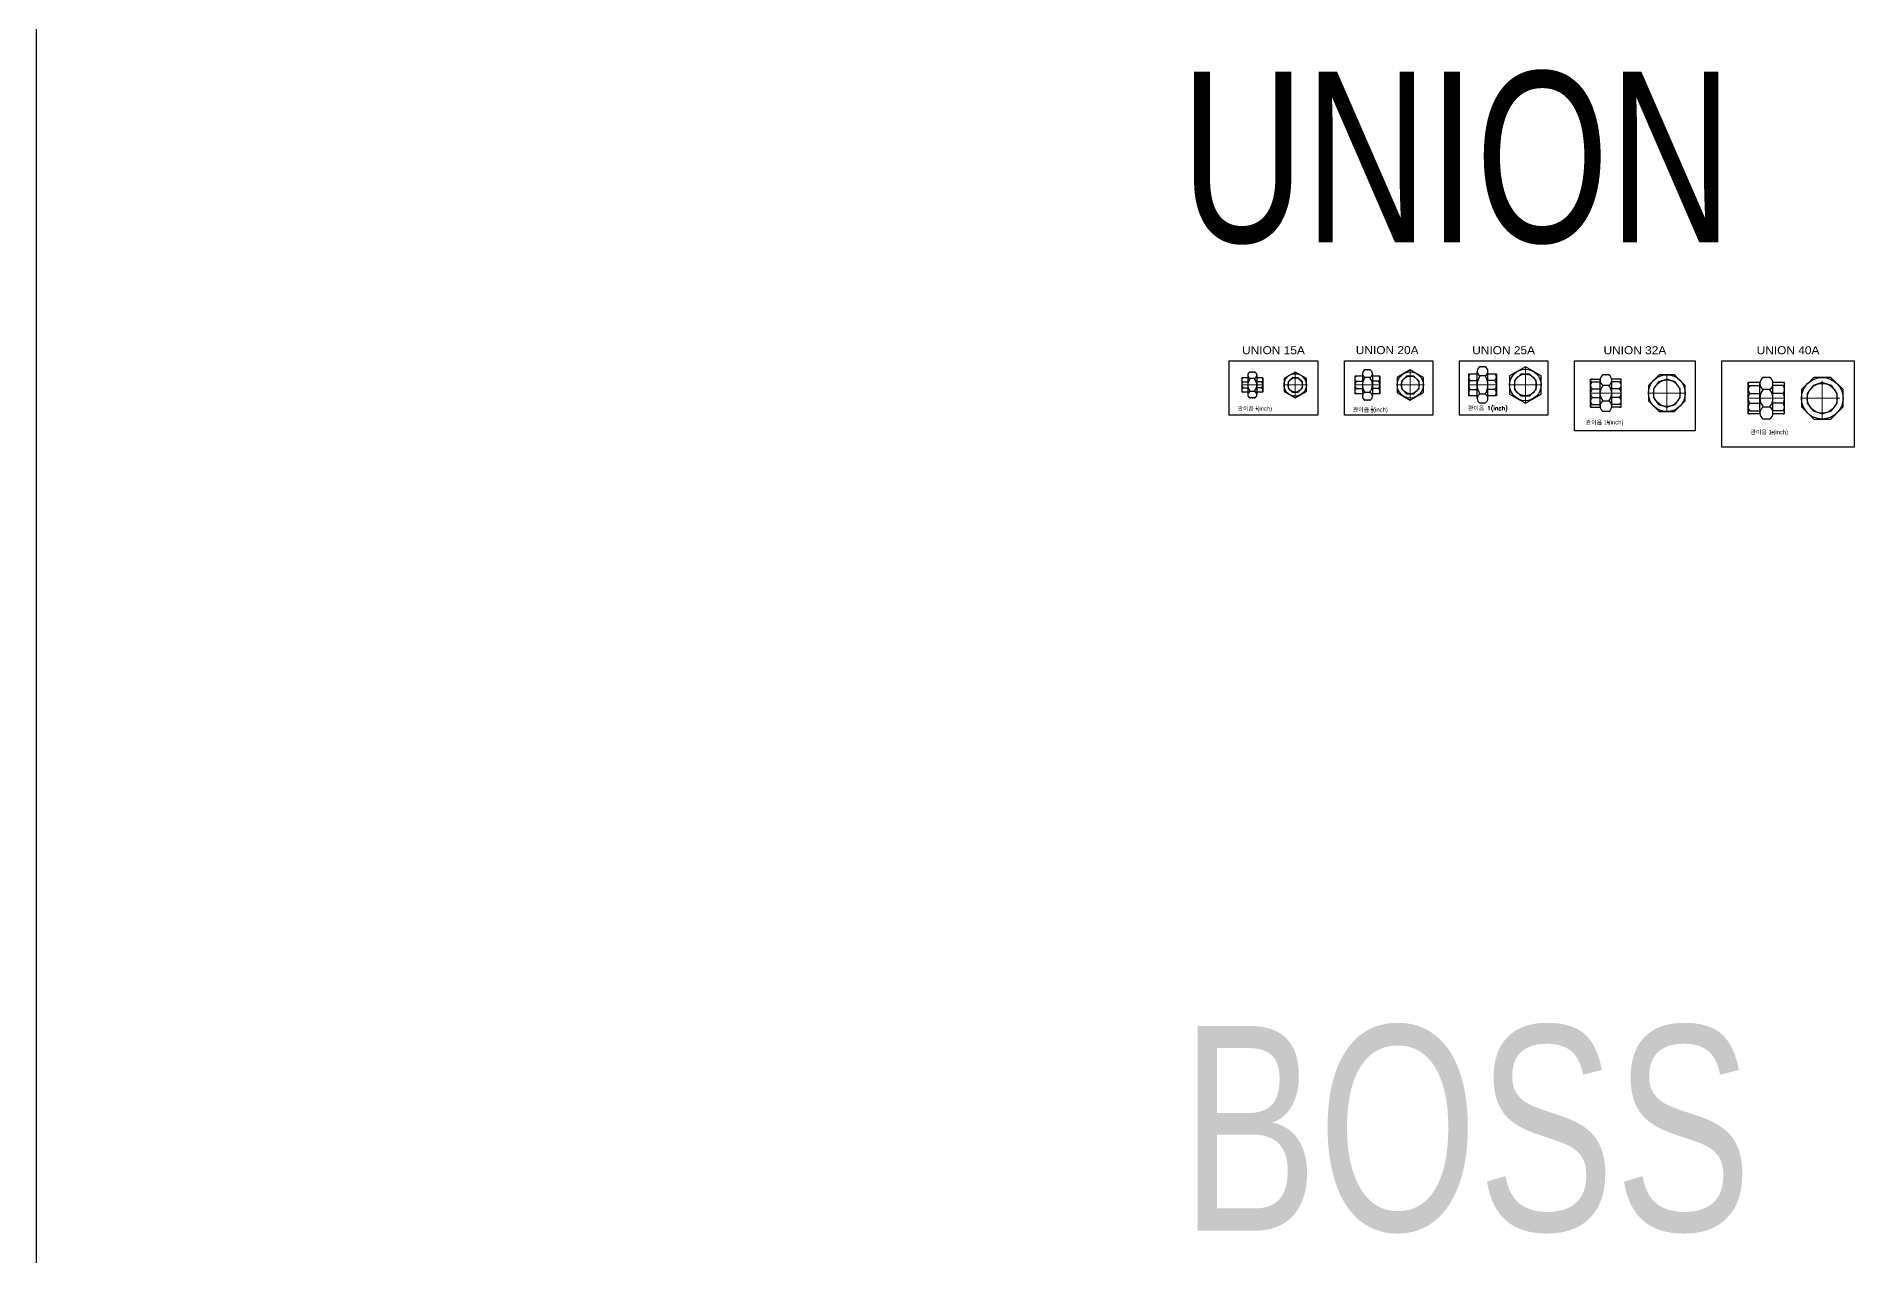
# Model space of a CAD drawing. Extents: x 0 to 90799, y 0 to 77868.
# Drawn here: x 0 to 3432, y 55291 to 57576 of the extents above; entities that cross this region are included whole.
import ezdxf
from ezdxf.enums import TextEntityAlignment as Align

# ---------------------------------------------------------------- set-up
doc = ezdxf.new("R2010")
doc.units = 0
doc.header["$LTSCALE"] = 30
doc.header["$MEASUREMENT"] = 0
doc.linetypes.add('DGN Style 4', pattern=[4.8, 2.4, -1.2, 0, -1.2])
doc.layers.add('L(c)', color=1, linetype='DGN Style 4', lineweight=5)
doc.layers.add('L(txt)', color=2, linetype='Continuous', lineweight=13)
doc.styles.add('ROMANS', font='romans.shx', dxfattribs={"width": 0.8})
doc.styles.add('Style-ENGINEERING', font='ENGINEERING.shx')

msp = doc.modelspace()

# ---------------------------------------------------------------- linework, layer by layer
for p, q in [((2283.5, 56947), (2275, 56947)), ((2485.8, 56944), (2485.8, 56901.6)), ((2499.7, 56951.1), (2490.4, 56951.1)), ((2504.3, 56944), (2504.3, 56901.6)), ((2700.8, 56897.2), (2700.8, 56948.3)), ((2715.8, 56956.9), (2705.8, 56956.9)), ((2720.8, 56897.2), (2720.8, 56948.3)), ((2259.5, 56936.3), (2259.5, 56909.3)), ((2259.5, 56936.3), (2259.5, 56909.3)), ((2270.8, 56936.3), (2259.5, 56936.3)), ((2270.8, 56909.3), (2259.5, 56909.3)), ((2262.5, 56928.4), (2270.8, 56928.4)), ((2262.5, 56917.2), (2270.8, 56917.2)), ((2270.8, 56941), (2270.8, 56904.6)), ((2283.5, 56934.9), (2275, 56934.9)), ((2283.5, 56910.7), (2275, 56910.7)), ((2287.8, 56941), (2287.8, 56904.6)), ((2299, 56936.3), (2287.8, 56936.3)), ((2296, 56928.4), (2287.8, 56928.4)), ((2296, 56917.2), (2287.8, 56917.2)), ((2299, 56909.3), (2287.8, 56909.3)), ((2299, 56936.3), (2299, 56909.3)), ((2471.5, 56939.3), (2471.5, 56906.3)), ((2471.5, 56939.3), (2471.5, 56906.3)), ((2485.8, 56939.3), (2471.5, 56939.3)), ((2474.5, 56929.6), (2485.8, 56929.6)), ((2474.5, 56916), (2485.8, 56916)), ((2499.7, 56936.9), (2490.4, 56936.9)), ((2518.5, 56939.3), (2504.3, 56939.3)), ((2515.5, 56929.6), (2504.3, 56929.6)), ((2515.5, 56916), (2504.3, 56916)), ((2518.5, 56939.3), (2518.5, 56906.3)), ((2684.8, 56943.3), (2684.8, 56902.3)), ((2700.8, 56943.3), (2684.8, 56943.3)), ((2687.8, 56931.3), (2700.8, 56931.3)), ((2687.8, 56914.3), (2700.8, 56914.3)), ((2715.8, 56939.8), (2705.8, 56939.8)), ((2736.8, 56943.3), (2720.8, 56943.3)), ((2733.8, 56931.3), (2720.8, 56931.3)), ((2733.8, 56914.3), (2720.8, 56914.3)), ((2736.8, 56943.3), (2736.8, 56902.3)), ((2913.3, 56881.1), (2913.3, 56933.6)), ((2913.3, 56933.6), (2931.2, 56933.6)), ((2916.3, 56928.6), (2931.1, 56928.6)), ((2916.3, 56915.5), (2931.1, 56915.5)), ((2931.1, 56883), (2931.1, 56931.7)), ((2947.6, 56941.9), (2936.6, 56941.9)), ((2947.6, 56921.6), (2936.6, 56921.6)), ((2970.8, 56933.6), (2952.9, 56933.6)), ((2953.1, 56883), (2953.1, 56931.7)), ((2967.8, 56928.6), (2953.1, 56928.6)), ((2967.8, 56915.5), (2953.1, 56915.5)), ((2970.8, 56881.1), (2970.8, 56933.6)), ((3208.8, 56868.4), (3208.8, 56927.3)), ((3230.9, 56927.3), (3208.8, 56927.3)), ((3211.8, 56921.6), (3230.8, 56921.6)), ((3230.8, 56870.2), (3230.8, 56925.4)), ((3249.2, 56936.8), (3236.9, 56936.8)), ((3249.2, 56914), (3236.9, 56914)), ((3277.3, 56927.3), (3255.1, 56927.3)), ((3255.3, 56870.2), (3255.3, 56925.4)), ((3274.3, 56921.6), (3255.3, 56921.6)), ((3277.3, 56868.4), (3277.3, 56927.3)), ((2283.5, 56898.5), (2275, 56898.5)), ((2283.5, 56898.5), (2275, 56898.5)), ((2485.8, 56906.3), (2471.5, 56906.3)), ((2499.7, 56908.6), (2490.4, 56908.6)), ((2499.7, 56894.5), (2490.4, 56894.5)), ((2499.7, 56894.5), (2490.4, 56894.5)), ((2518.5, 56906.3), (2504.3, 56906.3)), ((2700.8, 56902.3), (2684.8, 56902.3)), ((2715.8, 56905.8), (2705.8, 56905.8)), ((2715.8, 56888.7), (2705.8, 56888.7)), ((2715.8, 56888.7), (2705.8, 56888.7)), ((2736.8, 56902.3), (2720.8, 56902.3)), ((2913.3, 56881.1), (2931.2, 56881.1)), ((2916.3, 56899.2), (2931.1, 56899.2)), ((2916.3, 56886.1), (2931.1, 56886.1)), ((2936.6, 56893.1), (2947.6, 56893.1)), ((2970.8, 56881.1), (2952.9, 56881.1)), ((2967.8, 56899.2), (2953.1, 56899.2)), ((2967.8, 56886.1), (2953.1, 56886.1)), ((3211.8, 56906.9), (3230.8, 56906.9)), ((3211.8, 56888.7), (3230.8, 56888.7)), ((3236.9, 56881.7), (3249.2, 56881.7)), ((3274.3, 56906.9), (3255.3, 56906.9)), ((3274.3, 56888.7), (3255.3, 56888.7)), ((2947.6, 56872.9), (2936.6, 56872.9)), ((3230.9, 56868.4), (3208.8, 56868.4)), ((3211.8, 56874), (3230.8, 56874)), ((3249.2, 56858.8), (3236.9, 56858.8)), ((3277.3, 56868.4), (3255.1, 56868.4)), ((3274.3, 56874), (3255.3, 56874))]:
    msp.add_line(p, q)
at = {"flags": 128}
for points in [[(0, 77867.7), (66991.3, 77867.7), (66991.3, 42088.3), (0, 42088.3)], [(2236, 56967.8), (2401.8, 56967.8), (2401.8, 56866.2), (2236, 56866.2)], [(2380.7, 56934.9), (2359.7, 56947), (2338.7, 56934.9), (2338.7, 56910.7), (2359.7, 56898.5), (2380.7, 56910.7)], [(2451.8, 56967.8), (2617.5, 56967.8), (2617.5, 56866.2), (2451.8, 56866.2)], [(2599.9, 56936.9), (2575.4, 56951.1), (2550.9, 56936.9), (2550.9, 56908.6), (2575.4, 56894.5), (2599.9, 56908.6)], [(2667.5, 56967.8), (2833.3, 56967.8), (2833.3, 56866.2), (2667.5, 56866.2)], [(2761.7, 56905.8), (2791.2, 56888.7), (2820.7, 56905.8), (2820.7, 56939.8), (2791.2, 56956.9), (2761.7, 56939.8)], [(2883.3, 56967.8), (3109.8, 56967.8), (3109.8, 56836.5), (2883.3, 56836.5)], [(3159.8, 56967.8), (3407.4, 56967.8), (3407.4, 56806.3), (3159.8, 56806.3)], [(2373.2, 56928.4), (2365.3, 56936.3), (2354.1, 56936.3), (2346.2, 56928.4), (2346.2, 56917.2), (2354.1, 56909.3), (2365.3, 56909.3), (2373.2, 56917.2)], [(2582.3, 56906.3), (2591.9, 56916), (2591.9, 56929.6), (2582.3, 56939.3), (2568.6, 56939.3), (2558.9, 56929.6), (2558.9, 56916), (2568.6, 56906.3)], [(2799.7, 56902.3), (2811.7, 56914.3), (2811.7, 56931.3), (2799.7, 56943.3), (2782.7, 56943.3), (2770.7, 56931.3), (2770.7, 56914.3), (2782.7, 56902.3)], [(3070.7, 56872.9), (3091, 56893.1), (3091, 56921.6), (3070.7, 56941.9), (3042.2, 56941.9), (3022, 56921.6), (3022, 56893.1), (3042.2, 56872.9)], [(3081.5, 56915.5), (3071.9, 56928.6), (3056.5, 56933.6), (3041, 56928.6), (3031.5, 56915.5), (3031.5, 56899.2), (3041, 56886.1), (3056.5, 56881.1), (3071.9, 56886.1), (3081.5, 56899.2)], [(3364, 56858.8), (3386.8, 56881.7), (3386.8, 56914), (3364, 56936.8), (3331.7, 56936.8), (3308.8, 56914), (3308.8, 56881.7), (3331.7, 56858.8)], [(3375.8, 56906.9), (3365.1, 56921.6), (3347.8, 56927.3), (3330.5, 56921.6), (3319.8, 56906.9), (3319.8, 56888.7), (3330.5, 56874), (3347.8, 56868.4), (3365.1, 56874), (3375.8, 56888.7)]]:
    msp.add_lwpolyline(points, close=True, dxfattribs=at)
for centre, radius in [((2359.7, 56922.8), 21), ((2575.4, 56922.8), 24.5), ((2791.2, 56922.8), 29.5), ((2359.7, 56922.8), 13.5), ((2575.4, 56922.8), 16.5), ((2791.2, 56922.8), 20.5), ((3056.5, 56907.4), 34.5), ((3056.5, 56907.4), 25), ((3347.8, 56897.8), 39), ((3347.8, 56897.8), 28)]:
    msp.add_circle(centre, radius)
for centre, radius, start, end in [((2277.2, 56941), 6.45, 109.9338, 250.0662), ((2281.3, 56941), 6.45, 289.9338, 70.0662), ((2493.5, 56944), 7.72, 113.6356, 246.3644), ((2496.6, 56944), 7.72, 293.6356, 66.3644), ((2710.6, 56948.3), 9.75, 119.1626, 240.8374), ((2711.1, 56948.3), 9.75, 299.1626, 60.8374), ((2263.6, 56932.3), 4.11, 105.6238, 254.3762), ((2266.3, 56922.8), 6.77, 123.8175, 180.2439), ((2266.3, 56922.8), 6.77, 179.7561, 236.1825), ((2263.6, 56913.2), 4.11, 105.6238, 254.3762), ((2291, 56922.5), 20.2, 142.1743, 180.8089), ((2291, 56923.1), 20.2, 179.1911, 217.8257), ((2277.2, 56904.6), 6.45, 109.9338, 250.0662), ((2267.5, 56922.5), 20.2, 359.1911, 37.8257), ((2267.5, 56923.1), 20.2, 322.1743, 0.8089), ((2281.3, 56904.6), 6.45, 289.9338, 70.0662), ((2294.9, 56932.3), 4.11, 285.6238, 74.3762), ((2292.3, 56922.8), 6.77, 359.7561, 56.1825), ((2292.3, 56922.8), 6.77, 303.8175, 0.2439), ((2294.9, 56913.2), 4.11, 285.6238, 74.3762), ((2476.9, 56934.5), 5.39, 116.3388, 243.6612), ((2481.3, 56922.6), 9.79, 133.8906, 181.2886), ((2481.3, 56923), 9.79, 178.7114, 226.1094), ((2476.9, 56911.1), 5.39, 116.3388, 243.6612), ((2507.6, 56923.5), 21.8, 141.9046, 181.8832), ((2507.6, 56922.1), 21.8, 178.1168, 218.0954), ((2482.5, 56923.5), 21.8, 358.1168, 38.0954), ((2482.5, 56922.1), 21.8, 321.9046, 1.8832), ((2513.2, 56934.5), 5.39, 296.3388, 63.6612), ((2508.8, 56922.6), 9.79, 358.7114, 46.1094), ((2508.8, 56923), 9.79, 313.8906, 1.2886), ((2513.2, 56911.1), 5.39, 296.3388, 63.6612), ((2692.3, 56937.3), 7.51, 126.9028, 233.0972), ((2701.2, 56921.8), 16.4, 144.5853, 183.5019), ((2701.2, 56923.8), 16.4, 176.4981, 215.4147), ((2692.3, 56908.3), 7.51, 126.9028, 233.0972), ((2733.2, 56922.5), 32.4, 147.7392, 180.4603), ((2733.2, 56923), 32.4, 179.5397, 212.2608), ((2688.4, 56922.5), 32.4, 359.5397, 32.2608), ((2688.4, 56923), 32.4, 327.7392, 0.4603), ((2729.3, 56937.3), 7.51, 306.9028, 53.0972), ((2720.5, 56921.8), 16.4, 356.4981, 35.4147), ((2720.5, 56923.8), 16.4, 324.5853, 3.5019), ((2729.3, 56908.3), 7.51, 306.9028, 53.0972), ((2915.9, 56931.1), 2.55, 79.8394, 280.1606), ((2922, 56922), 8.7, 130.9259, 229.0741), ((2928.3, 56906.5), 15, 142.9178, 183.4584), ((2928.3, 56908.3), 15, 176.5416, 217.0822), ((2943.1, 56931.7), 12, 122.8815, 237.1185), ((2952.2, 56907.4), 21.1, 137.6986, 180.2005), ((2941.1, 56931.7), 12, 302.8815, 57.1185), ((2932, 56907.4), 21.1, 359.7995, 42.3014), ((2968.3, 56931.1), 2.55, 259.8394, 100.1606), ((2962.1, 56922), 8.7, 310.9259, 49.0741), ((2955.9, 56906.5), 15, 356.5416, 37.0822), ((2955.9, 56908.3), 15, 322.9178, 3.4584), ((3211.6, 56924.4), 2.82, 86.2816, 273.7184), ((3219.3, 56914.3), 10.5, 135.6488, 224.3512), ((3244.5, 56925.4), 13.7, 123.599, 236.401), ((3255.5, 56897.7), 24.8, 138.8134, 180.3423), ((3241.6, 56925.4), 13.7, 303.599, 56.401), ((3230.5, 56897.7), 24.8, 359.6577, 41.1866), ((3274.5, 56924.4), 2.82, 266.2816, 93.7184), ((3266.7, 56914.3), 10.5, 315.6488, 44.3512), ((2493.5, 56901.6), 7.72, 113.6356, 246.3644), ((2496.6, 56901.6), 7.72, 293.6356, 66.3644), ((2710.6, 56897.2), 9.75, 119.1626, 240.8374), ((2711.1, 56897.2), 9.75, 299.1626, 60.8374), ((2922, 56892.7), 8.7, 130.9259, 229.0741), ((2915.9, 56883.6), 2.55, 79.8394, 280.1606), ((2952.2, 56907.3), 21.1, 179.7995, 222.3014), ((2943.1, 56883), 12, 122.8815, 237.1185), ((2932, 56907.3), 21.1, 317.6986, 0.2005), ((2941.1, 56883), 12, 302.8815, 57.1185), ((2962.1, 56892.7), 8.7, 310.9259, 49.0741), ((2968.3, 56883.6), 2.55, 259.8394, 100.1606), ((3226.1, 56897.1), 17.4, 145.7445, 182.2446), ((3226.1, 56898.5), 17.4, 177.7554, 214.2555), ((3219.3, 56881.4), 10.5, 135.6488, 224.3512), ((3255.5, 56898), 24.8, 179.6577, 221.1866), ((3244.5, 56870.2), 13.7, 123.599, 236.401), ((3230.5, 56898), 24.8, 318.8134, 0.3423), ((3241.6, 56870.2), 13.7, 303.599, 56.401), ((3259.9, 56897.1), 17.4, 357.7554, 34.2555), ((3259.9, 56898.5), 17.4, 325.7445, 2.2446), ((3266.7, 56881.4), 10.5, 315.6488, 44.3512), ((3211.6, 56871.2), 2.82, 86.2816, 273.7184), ((3274.5, 56871.2), 2.82, 266.2816, 93.7184)]:
    msp.add_arc(centre, radius, start, end)
for p in [(2275, 56947), (2275, 56947), (2279.3, 56947), (2283.5, 56947), (2490.4, 56951.1), (2495, 56951.1), (2499.7, 56951.1), (2705.8, 56956.9), (2710.8, 56956.9), (2715.8, 56956.9), (2936.6, 56941.9), (2942.1, 56941.9), (2947.6, 56941.9), (3236.9, 56936.8), (3243, 56936.8), (3249.2, 56936.8), (2275, 56898.5), (2275, 56898.5), (2279.3, 56898.5), (2283.5, 56898.5), (2490.4, 56894.5), (2495, 56894.5), (2499.7, 56894.5)]:
    msp.add_point(p)
at = {"layer": 'L(c)'}
for p, q in [((2359.7, 56898.5), (2359.7, 56947)), ((2575.4, 56894.5), (2575.4, 56951.1)), ((2791.2, 56888.7), (2791.2, 56956.9)), ((2299, 56922.8), (2259.5, 56922.8)), ((2338.5, 56922.8), (2380.7, 56922.8)), ((2518.5, 56922.8), (2471.5, 56922.8)), ((2550.9, 56922.8), (2599.9, 56922.8)), ((2736.8, 56922.8), (2684.8, 56922.8)), ((2761.7, 56922.8), (2820.7, 56922.8)), ((3056.5, 56872.9), (3056.5, 56941.9)), ((3347.8, 56858.8), (3347.8, 56936.8)), ((2970.8, 56907.4), (2913.3, 56907.4)), ((3022, 56907.4), (3091, 56907.4)), ((3277.3, 56897.8), (3208.8, 56897.8)), ((3308.8, 56897.8), (3386.8, 56897.8))]:
    msp.add_line(p, q, dxfattribs=at)

# ---------------------------------------------------------------- texts
at = {"width": 116.189, "attachment_point": 1, "style": 'ROMANS'}
for s, insert, char_height in [('\\A1;\\Fhangul01.shx;\\W1.250000x;관이음 \\H3.920000;\\S1/2;\\H8.000720;(inch)', (2251.6, 56883.2), 8), ('\\A1;\\Fhangul01.shx;\\W1.250000x;관이음 \\H5.600000;\\S3/4;\\H8.002400;(inch)', (2467.4, 56883.2), 8), ('\\W1.250000x;\\C256;관이음 1(inch)', (2683.2, 56883.2), 8), ('\\A1;\\Fhangul01.shx;\\W1.250000x;관이음 1\\H3.999800;\\S1/4;\\H7.999600;(inch)', (2904.2, 56857.5), 8), ('\\A1;\\Fhangul01.shx;\\W1.250000x;관이음 1\\H4.000400;\\S1/2;\\H8.000800;(inch)', (3213.1, 56839.2), 7.999)]:
    msp.add_mtext(s, dxfattribs=dict(at, insert=insert, char_height=char_height))
at = {"layer": 'L(txt)', "style": 'Style-ENGINEERING', "width": 0.75}
for s, height, p in [('UNION', 320, (2145.3, 57350.1)), ('BOSS', 384, (2145.3, 55529))]:
    msp.add_text(s, height=height, dxfattribs=at).set_placement(p, align=Align.MIDDLE_LEFT)
at = {"layer": 'L(txt)', "char_height": 15, "attachment_point": 5, "line_spacing_factor": 0.722892, "style": 'Style-ENGINEERING'}
for s, insert in [('\\FENGINEERING.shx;\\W1.111111x;UNION 15A', (2318.9, 56987.8)), ('\\FENGINEERING.shx;\\W1.111111x;UNION 20A', (2532.1, 56988)), ('\\FENGINEERING.shx;\\W1.111111x;UNION 25A', (2750.4, 56987.8)), ('\\FENGINEERING.shx;\\W1.111111x;UNION 32A', (2996.5, 56987.8)), ('\\FENGINEERING.shx;\\W1.111111x;UNION 40A', (3283.6, 56987.8))]:
    msp.add_mtext(s, dxfattribs=dict(at, insert=insert))

doc.saveas('drawing.dxf')
